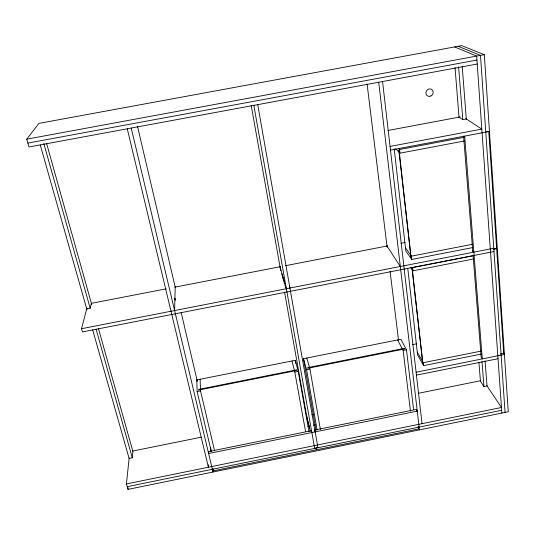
<?xml version="1.0" encoding="UTF-8"?>
<svg xmlns="http://www.w3.org/2000/svg" width="535" height="535" viewBox="0 0 535 535"><rect width="100%" height="100%" fill="white"/><g stroke="black" fill="none" stroke-linecap="round" stroke-linejoin="round"><path stroke-width="0.8" d="M174.611 310.541L175.206 287.088M92.662 329.821L129.109 458.421L132.285 457.779L132.907 451.527L98.467 328.617M477.22 64.013L29.004 146.978L26.75 139.167L38.894 123.398L461.685 45.622L484.309 54.67L508.25 411.749L127.999 489.378L128.166 487.739M127.999 489.378L126.427 483.934L129.169 457.893M91.391 303.345L90.174 308.18L86.717 308.849M493.986 251.544L82.484 331.934L81.547 328.704L86.944 307.986M126.427 483.934L501.476 407.483L486.716 385.481M127.216 486.663L501.676 410.271M315.971 447.741L316.339 449.801L213.318 470.827L212.836 468.78M316.299 448.143L316.707 449.721L418.604 428.93L418.357 426.856M132.519 451.085L201.3 437.182M311.845 414.832L313.483 414.505M418.296 393.312L480.524 380.733M478.899 362.128L480.443 381.254L483.961 386.558L487.017 385.936L485.078 360.958M307.819 426.408L309.451 426.074M313.53 425.251L315.162 424.917M314.099 430.167L416.411 409.395L417.26 411.141L208.603 453.519L208.516 451.6L311.644 430.668M417.267 352.03L423.225 362.71L481.346 351.054M407.797 268.637L417.594 354.912L423.553 365.652L481.58 354.003M500.419 353.889L503.702 353.227L496.661 248.695L493.19 249.377M416.096 372.206L504.411 354.458L503.408 353.147M416.437 375.142L498.031 358.731M211.298 451.614L197.121 391.553L196.793 379.924L295.293 360.316L298.182 371.37L308.989 431.785M315.958 429.993L303.485 358.684L400.882 339.29L406.473 349.743L413.615 409.703M412.358 344.64L416.457 343.818M197.121 391.553L200.538 390.871L200.123 379.261M292.003 360.971L294.798 372.046L298.182 371.37M303.485 358.684L306.582 369.692L309.959 369.016L320.378 429.471M397.619 339.939L403.136 350.412L406.473 349.743M81.547 328.704L493.758 248.247M493.858 248.862L496.634 248.32L488.756 131.383L486.549 131.797M473.08 255.77L412.672 267.574L413.033 270.817L473.341 259.027M91.258 303.365L166.144 288.846M174.838 287.155L280.547 266.657M285.463 265.701L387.895 245.833M400.942 243.305L405.102 242.495M405.423 247.692L411.408 256.165L472.365 244.288M394.195 148.763L405.791 250.908L411.769 259.448L472.432 247.625M390.055 146.423L481.821 129.109L465.958 118.743M390.476 150.121L489.451 131.429M398.488 148.429L399.578 149.512L464.005 137.341M395.639 148.77L399.979 153.164L464.293 141.006M388.056 130.473L460.053 116.951M466.286 118.964L462.782 119.619L459.05 117.138M27.88 143.079L476.939 60.054M26.75 139.167L484.309 54.67M458.141 46.271L480.483 55.379L505.06 412.405M454.603 46.926L476.658 56.081L501.87 413.053M472.713 250.882L473.849 252.132M410.713 267.413L413.033 270.817M386.979 246.013L400.307 266.483M418.029 426.87L419.453 429.879L378.72 82.243M289.228 285.723L289.916 288.031M306.776 358.029L309.959 369.016M280.019 266.758L286.359 288.726M281.698 273.766L282.373 276.107M282.821 277.672L283.496 280.019M283.811 281.116L284.48 283.45M284.928 285.001L285.596 287.328M40.265 144.952L86.964 309.725M43.796 143.454L90.194 308.254M96.079 329.152L132.285 457.779M46.699 143.841L91.719 304.515M314.674 430.046L315.155 431.879M311.865 432.547L311.397 430.715L311.678 432.3M315.931 448.216L316.339 449.801M306.749 416.377L309.705 428.803M307.418 419.814L310.313 431.223M127.263 128.788L208.403 467.229L208.289 464.741M174.912 298.677L175.286 300.255M208.516 451.6L208.891 453.172M131.222 128.059L213.004 472.024L212.83 468.727M137.488 126.293L175.233 287.201M181.144 312.393L197.154 380.653M196.793 379.924L197.174 381.535M174.925 298.196L175.299 299.774M200.538 390.871L214.602 450.945M294.798 372.046L305.572 431.631M295.293 360.316L295.882 363.593M253.831 105.362L314.68 448.417M283.022 277.163L283.59 280.34M251.183 105.328L280.728 270.737M284.553 292.13L307.217 419.019M257.736 104.639L317.944 447.755M316.346 447.668L316.707 449.721M306.582 369.692L317.115 430.133M367.09 83.941L387.126 247.23M390.075 271.265L398.521 340.059M403.136 350.412L410.479 411.181M416.411 409.395L416.598 410.987M382.565 81.534L422.035 423.68M399.578 149.512L399.979 153.164M411.408 256.165L411.769 259.448M423.225 362.71L423.553 365.652M455.038 67.671L459.083 117.58M464.674 136.104L482.289 358.905L481.186 357.327L473.107 255.864M458.595 66.882L462.762 119.332M481.981 361.58L483.961 386.558M463.577 136.097L472.779 251.704M462.193 66.22L466.333 119.506M210.73 447.741L210.93 451.647M296.283 369.919L198.532 389.433L198.552 390.068L296.443 370.528L296.283 369.919M404.166 348.385L307.538 367.672L307.712 368.281L404.473 348.96L404.166 348.385M399.137 150.469L398.809 150.134L411 257.168L399.137 150.469M412.217 268.068L411.883 267.587L422.804 363.298L412.217 268.068M430.916 95.986A3.859 3.524 -55.2 0 0 431.778 89.492A3.859 3.524 -55.2 0 0 425.94 92.441A3.859 3.524 -55.2 0 0 430.916 95.986"/></g></svg>
